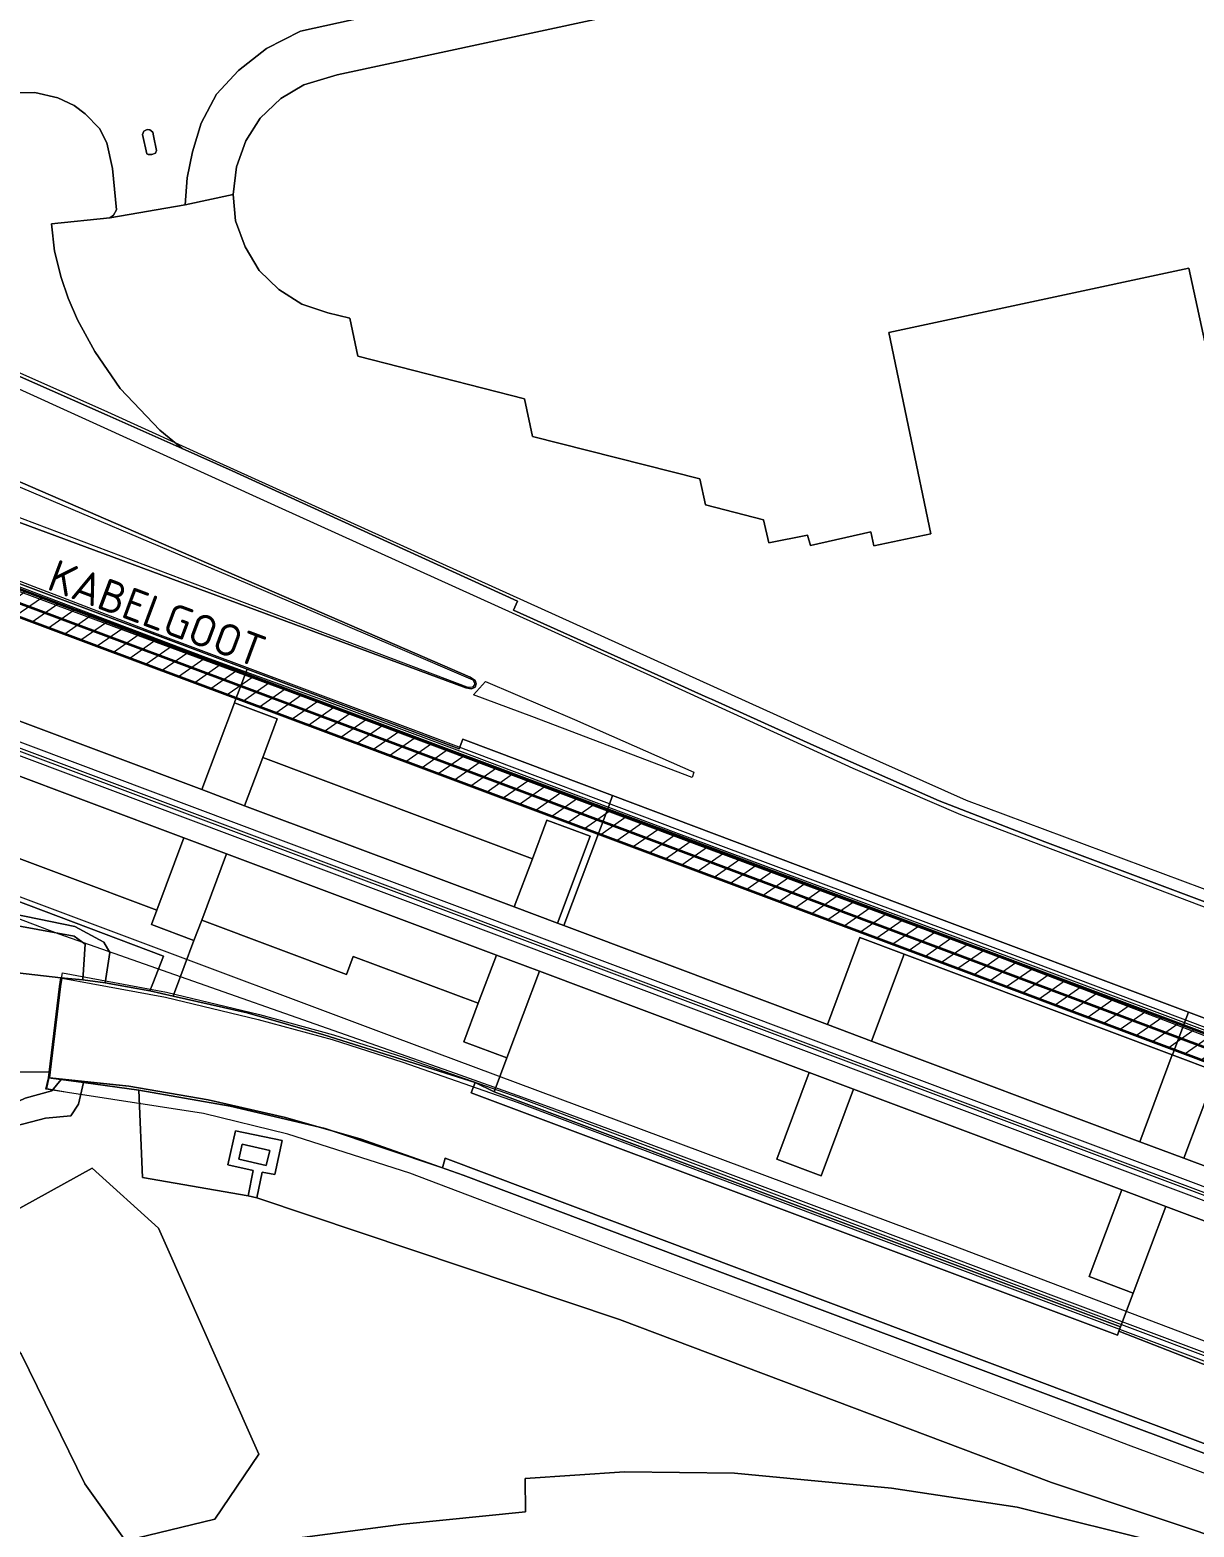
# Model space of a CAD drawing. Header units: metres. Extents: x 112942 to 118371, y 496117 to 499046.
# Drawn here: x 115522.9 to 115613.4, y 497496.9 to 497613.3 of the extents above; entities that cross this region are included whole.
import ezdxf
from ezdxf.enums import TextEntityAlignment as Align

# ---------------------------------------------------------------- set-up
doc = ezdxf.new("R2010")
doc.units = ezdxf.units.M
for name, color, linetype, lineweight in [('B-WE-OG-TOPOKAART-G', 253, 'Continuous', 18), ('N-WE-KL-DATA_GLASVEZEL-G', 90, 'KL-GLASVEZEL-N', 35), ('N-WE-KL-DATA_KABELGOOT-A', 92, 'Continuous', 18), ('N-WE-KL-DATA_KABELGOOT-G', 90, 'Continuous', 35), ('N-WE-KL-DATA_KABELGOOT-T25', 7, 'Continuous', 25)]:
    doc.layers.add(name, color=color, linetype=linetype, lineweight=lineweight)
doc.styles.add('NLCS-ISO-T25', font='NLCS-ISO.ttf', dxfattribs={"height": 2.5})
doc.linetypes.add('KL-GLASVEZEL-N', pattern='A,4,-1,[101,NLCS.SHX,S=0.5,R=0,X=0,Y=0],-1,4,-1,["G",Standard,S=1,R=0,X=-0.25,Y=-0.5],-1.5', length=12.5)

msp = doc.modelspace()

# ---------------------------------------------------------------- hatches: boundary and pattern name
at = {"layer": 'N-WE-KL-DATA_KABELGOOT-A'}
h = msp.add_hatch(dxfattribs=at)
h.set_pattern_fill('ANSI31', color=256, scale=0.35, style=0)
h.set_pattern_definition([(35, (115239.072, 497068.6275), (-0.6373868, 0.9102827), [])])
h.paths.add_polyline_path([(115409.834, 497611.872), (115409.133, 497609.998), (115429.111, 497602.526), (115472.372, 497586.338), (115508.985, 497572.531), (115553.699, 497555.805), (115598.336, 497539.082), (115647.466, 497520.636), (115672.726, 497511.137), (115673.43, 497513.009), (115648.168, 497522.508), (115599.038, 497540.954), (115554.399, 497557.679), (115509.689, 497574.403), (115473.076, 497588.21), (115429.811, 497604.4)])

# ---------------------------------------------------------------- linework, layer by layer
at = {"layer": 'B-WE-OG-TOPOKAART-G', "elevation": -0.359}
msp.add_lwpolyline([(115619.364, 497565.292), (115612.949, 497594.734), (115589.63, 497589.746), (115592.892, 497574.102), (115588.478, 497573.155), (115588.235, 497574.25), (115583.546, 497573.196), (115583.304, 497573.996), (115580.294, 497573.409), (115579.889, 497575.182), (115575.391, 497576.36), (115574.941, 497578.38), (115561.933, 497581.663), (115561.309, 497584.584), (115548.348, 497587.917), (115547.73, 497590.858), (115546.03, 497591.272), (115543.997, 497591.955), (115542.217, 497593.093), (115540.676, 497594.552), (115539.604, 497596.401), (115538.837, 497598.43), (115538.665, 497600.472), (115538.665, 497600.472), (115538.917, 497602.623), (115539.643, 497604.647), (115540.758, 497606.4), (115542.366, 497607.942), (115544.148, 497608.99), (115546.737, 497609.762), (115606.84, 497622.685)], dxfattribs=at)
at = {"layer": 'B-WE-OG-TOPOKAART-G', "elevation": -0.278}
for points in [[(115539.376, 497526.662), (115541.51, 497526.167), (115541.24, 497525.004), (115539.106, 497525.499), (115539.376, 497526.662)], [(115539.106, 497525.499), (115541.24, 497525.004), (115541.51, 497526.167), (115539.376, 497526.662), (115539.106, 497525.499)]]:
    msp.add_lwpolyline(points, close=True, dxfattribs=at)
at = {"layer": 'B-WE-OG-TOPOKAART-G'}
for points in [[(115534.938, 497599.663, -0.333), (115535.088, 497601.779, -0.333), (115535.497, 497603.793, -0.333), (115536.181, 497606.018, -0.333), (115537.381, 497608.264, -0.333), (115539.088, 497610.104, -0.333), (115541.253, 497611.825, -0.333), (115543.897, 497613.156, -0.266), (115556.309, 497615.922, -0.23), (115584.486, 497622.018, -0.217), (115606.59, 497623.915, -0.359), (115606.84, 497622.685, -0.359), (115546.737, 497609.762, -0.359), (115544.148, 497608.99, -0.359), (115542.366, 497607.942, -0.359), (115540.758, 497606.4, -0.359), (115539.643, 497604.647, -0.359), (115538.917, 497602.623, -0.359), (115538.665, 497600.472, -0.359), (115534.938, 497599.663, -0.333)], [(115556.309, 497615.922, -0.23), (115543.897, 497613.156, -0.266), (115541.253, 497611.825, -0.333), (115539.088, 497610.104, -0.333), (115537.381, 497608.264, -0.333), (115536.181, 497606.018, -0.333), (115535.497, 497603.793, -0.333), (115535.088, 497601.779, -0.333), (115534.938, 497599.663, -0.333), (115529.067, 497598.649, -0.407), (115529.366, 497598.864, -0.41), (115529.592, 497599.271, -0.416), (115529.275, 497602.486, -0.368), (115528.849, 497604.493, -0.368), (115528.274, 497605.588, -0.35), (115527.15, 497606.738, -0.299), (115526.299, 497607.399, -0.302), (115525.043, 497607.983, -0.29), (115523.239, 497608.394, -0.275), (115521.893, 497608.38, -0.275)], [(115521.893, 497608.38, -0.275), (115523.239, 497608.394, -0.275), (115525.043, 497607.983, -0.29), (115526.299, 497607.399, -0.302), (115527.15, 497606.738, -0.299), (115528.274, 497605.588, -0.35), (115528.849, 497604.493, -0.368), (115529.275, 497602.486, -0.368), (115529.592, 497599.271, -0.416), (115529.366, 497598.864, -0.41), (115529.067, 497598.649, -0.407), (115524.542, 497598.194, -0.371), (115524.773, 497596.075, -0.332), (115525.295, 497594.015, -0.308), (115525.833, 497592.418, -0.308), (115526.554, 497590.74, -0.287), (115527.908, 497588.266, -0.254), (115529.873, 497585.398, -0.224), (115532.963, 497582.159, -0.194), (115534.711, 497580.718, -0.194), (115528.869, 497583.31, -0.747), (115521.903, 497586.4, 0.003)], [(115531.94, 497603.637, -0.308), (115532.045, 497603.576, -0.308), (115532.353, 497603.586, -0.308), (115532.621, 497603.693, -0.302), (115532.692, 497603.892, -0.308), (115532.472, 497605.039, -0.299), (115532.408, 497605.304, -0.302), (115532.193, 497605.498, -0.302), (115531.982, 497605.511, -0.305), (115531.731, 497605.396, -0.305), (115531.608, 497605.125, -0.305), (115531.94, 497603.637, -0.308)], [(115532.472, 497605.039, -0.299), (115532.692, 497603.892, -0.308), (115532.621, 497603.693, -0.302), (115532.353, 497603.586, -0.308), (115532.045, 497603.576, -0.308), (115531.94, 497603.637, -0.308), (115531.608, 497605.125, -0.305), (115531.731, 497605.396, -0.305), (115531.982, 497605.511, -0.305), (115532.193, 497605.498, -0.302), (115532.408, 497605.304, -0.302), (115532.472, 497605.039, -0.299)], [(115534.938, 497599.663, -0.333), (115538.665, 497600.472, -0.359), (115538.837, 497598.43, -0.359), (115539.604, 497596.401, -0.359), (115540.676, 497594.552, -0.359), (115542.217, 497593.093, -0.359), (115543.997, 497591.955, -0.359), (115546.03, 497591.272, -0.359), (115547.73, 497590.858, -0.359), (115548.348, 497587.917, -0.359), (115561.309, 497584.584, -0.359), (115561.933, 497581.663, -0.359), (115574.941, 497578.38, -0.359), (115575.391, 497576.36, -0.359), (115579.889, 497575.182, -0.359), (115580.294, 497573.409, -0.359), (115583.304, 497573.996, -0.359), (115583.546, 497573.196, -0.359), (115588.235, 497574.25, -0.359), (115588.478, 497573.155, -0.359), (115592.892, 497574.102, -0.359), (115589.63, 497589.746, -0.359), (115612.949, 497594.734, -0.359), (115619.364, 497565.292, -0.359)], [(115619.722, 497543.416, -0.353), (115610.271, 497546.972, -0.303), (115601.751, 497550.156, -0.303), (115593.554, 497553.337, -0.31), (115583.792, 497557.649, -0.262), (115575.849, 497561.244, -0.332), (115575.6, 497561.357, -0.304), (115560.457, 497568.16, -0.306), (115560.775, 497568.863, -0.342), (115544.701, 497576.206, -0.251), (115538.59, 497578.997, -0.289), (115534.711, 497580.718, -0.194), (115532.963, 497582.159, -0.194), (115529.873, 497585.398, -0.224), (115527.908, 497588.266, -0.254), (115526.554, 497590.74, -0.287), (115525.833, 497592.418, -0.308), (115525.295, 497594.015, -0.308), (115524.773, 497596.075, -0.332), (115524.542, 497598.194, -0.371), (115529.067, 497598.649, -0.407), (115534.938, 497599.663, -0.333)], [(115446.556, 497598.107, 6.858), (115477.137, 497586.663, 7.12), (115491.127, 497581.446, 7.12), (115501.537, 497577.523, 7.129), (115516.452, 497571.688, 7.093), (115528.692, 497567.164, 7.12), (115542.843, 497561.929, 7.12), (115574.49, 497550.041, 7.12), (115586.899, 497545.411, 7.12), (115598.658, 497541.05, 7.12), (115617.619, 497533.798, 7.12), (115637.471, 497526.33, 7.12), (115648.724, 497522.228, 7.12), (115664.03, 497516.609, 6.973), (115673.069, 497513.282, 7.039), (115694.12, 497505.354, 7.087), (115709.66, 497499.535, 7.087)], [(115472.724, 497587.274, 6.963), (115509.337, 497573.467, 6.943), (115554.049, 497556.742, 6.943), (115598.687, 497540.018, 6.96), (115647.817, 497521.572, 7.013), (115680.382, 497509.327, 7.067), (115711.719, 497497.702, 7.083)], [(115618.586, 497533.866, 3.283), (115599.233, 497541.127, 2.767), (115573.084, 497550.865, 2.037), (115556.282, 497557.221, 1.681), (115545.733, 497561.148, 1.426), (115536.334, 497564.571, 1.024), (115516.537, 497572.04, 0.946), (115516.645, 497572.305, 0.73), (115516.716, 497572.451, 0.585), (115517.011, 497573.232, 0.607), (115518.35, 497576.76, 0.623), (115519.256, 497579.149, 0.603), (115521.672, 497585.517, 0.723), (115522.072, 497586.612, 0.706), (115528.889, 497583.579, 0.799), (115537.32, 497579.758, 1.057), (115557.694, 497570.527, 1.621), (115587.212, 497557.149, 2.341), (115595.657, 497553.406, 2.487), (115618.567, 497544.862, 3.298)], [(115645.074, 497524.852, -0.225), (115612.921, 497536.926, -0.247), (115592.077, 497544.747, -0.203), (115568.162, 497553.761, -0.218), (115556.507, 497558.147, -0.233), (115556.229, 497557.396, -0.233), (115539.745, 497563.584, -0.248), (115518.187, 497571.673, -0.198), (115516.599, 497572.325, 0.73), (115516.67, 497572.471, 0.585), (115516.964, 497573.25, 0.607), (115518.167, 497576.42, 0.53), (115518.303, 497576.778, 0.623), (115519.131, 497578.962, 0.658), (115519.275, 497579.341, 0.539), (115521.625, 497585.534, 0.723), (115521.903, 497586.4, 0.003), (115528.869, 497583.31, -0.747)], [(115519.368, 497579.306, 0.539), (115521.718, 497585.499, 0.723), (115542.164, 497576.202, 1.247), (115571.394, 497562.969, 2.01), (115586.834, 497555.884, 2.253), (115595.208, 497552.293, 2.487), (115615.456, 497544.62, 3.16), (115646.381, 497533.146, 3.957), (115684.944, 497518.686, 4.923), (115735.245, 497499.877, 6.177)], [(115528.869, 497583.31, -0.747), (115534.711, 497580.718, -0.194), (115538.59, 497578.997, -0.289), (115544.701, 497576.206, -0.251), (115560.775, 497568.863, -0.342), (115560.457, 497568.16, -0.306), (115575.6, 497561.357, -0.304), (115575.849, 497561.244, -0.332), (115583.792, 497557.649, -0.262), (115593.554, 497553.337, -0.31), (115601.751, 497550.156, -0.303), (115610.271, 497546.972, -0.303), (115619.722, 497543.416, -0.353)], [(115702.786, 497490.147, 7.053), (115676.544, 497499.999, 7.157), (115623.934, 497519.679, 7.037), (115583.572, 497534.839, 7.073), (115541.963, 497550.445, 7.097), (115500.859, 497565.882, 7.017), (115461.108, 497580.739, 6.98)], [(115460.758, 497579.804, 6.98), (115500.509, 497564.947, 7.017), (115541.612, 497549.511, 7.097), (115583.221, 497533.905, 7.073), (115623.584, 497518.744, 7.037), (115676.194, 497499.064, 7.157), (115702.435, 497489.212, 7.053)], [(115713.432, 497498.546, 5.89), (115691.969, 497506.504, 5.288), (115670.682, 497514.552, 4.72), (115647.302, 497523.315, 4.093), (115624.104, 497532.011, 3.482), (115600.096, 497541.073, 2.844), (115576.562, 497549.847, 2.196), (115552.648, 497558.862, 1.555), (115532.15, 497566.526, 1.022), (115516.764, 497572.436, 0.585), (115517.058, 497573.215, 0.607), (115518.26, 497576.385, 0.53), (115556.761, 497562.143, 1.612), (115557.201, 497562.057, 1.597), (115557.466, 497562.191, 1.597), (115557.556, 497562.442, 1.597), (115557.471, 497562.688, 1.597), (115557.082, 497562.95, 1.612), (115519.368, 497579.306, 0.539)], [(115541.427, 497568.031, 1.152), (115556.831, 497562.211, 1.657), (115557.109, 497562.188, 1.657), (115557.352, 497562.234, 1.657), (115557.469, 497562.453, 1.657), (115557.331, 497562.716, 1.657), (115551.293, 497565.308, 1.503), (115539.806, 497570.211, 1.111), (115519.224, 497578.927, 0.658), (115519.368, 497579.306, 0.539), (115557.082, 497562.95, 1.612), (115557.471, 497562.688, 1.597), (115557.556, 497562.442, 1.597), (115557.466, 497562.191, 1.597), (115557.201, 497562.057, 1.597), (115556.761, 497562.143, 1.612), (115518.26, 497576.385, 0.53), (115518.396, 497576.743, 0.623), (115541.427, 497568.031, 1.152)], [(115809.343, 497458.05, 6.985), (115808.175, 497454.965, 7.055), (115806.948, 497451.722, 7.071), (115806.934, 497451.686, 7.115), (115806.731, 497451.148, 7.027), (115806.57, 497450.722, 7.078), (115798.806, 497453.639, 7.077), (115779.42, 497460.927, 7.077), (115760.739, 497467.952, 7.08), (115737.283, 497476.748, 7.08), (115716.351, 497484.624, 7.043), (115698.2, 497491.413, 7.053), (115675.74, 497499.817, 7.133), (115641.164, 497512.772, 7.13), (115599.672, 497528.333, 7.123), (115555.869, 497544.778, 7.12), (115518.239, 497558.855, 7.08), (115473.534, 497575.6, 7.077)], [(115473.464, 497575.415, 7.077), (115518.17, 497558.67, 7.08), (115555.8, 497544.593, 7.12), (115599.602, 497528.148, 7.123), (115641.095, 497512.587, 7.13), (115675.671, 497499.632, 7.133), (115806.516, 497450.529, 7.078)], [(115539.745, 497563.584, -0.248), (115538.792, 497561.059, -0.249), (115538.757, 497560.965, -0.249), (115536.23, 497554.221, -0.247), (115514.68, 497562.31, -0.197), (115517.216, 497569.047, -0.197), (115518.187, 497571.673, -0.198), (115539.745, 497563.584, -0.248)], [(115706.042, 497476.9, 6.973), (115672.199, 497489.658, 7.053), (115639.365, 497501.796, 7.047), (115594.596, 497518.782, 7.08), (115551.014, 497535.038, 7.047), (115508.148, 497551.084, 7.047), (115467.783, 497566.306, 6.843)], [(115715.851, 497472.462, 7.15), (115692.104, 497481.335, 7.195), (115668.718, 497489.942, 7.156), (115650.083, 497496.986, 7.141), (115602.465, 497514.859, 7.132), (115587.628, 497520.457, 7.18), (115569.512, 497527.24, 7.786), (115563.185, 497529.566, 7.753), (115560.729, 497530.461, 7.75), (115555.958, 497532.165, 7.753), (115525.138, 497542.988, 4.444), (115467.288, 497564.935, 6.931)], [(115568.162, 497553.761, -0.218), (115567.884, 497553.011, -0.215), (115564.368, 497543.649, -0.21), (115563.884, 497543.847, -0.218), (115566.405, 497550.591, -0.216), (115563.053, 497551.848, -0.219), (115561.926, 497548.854, -0.22), (115540.959, 497556.718, -0.208), (115542.085, 497559.715, -0.206), (115538.757, 497560.965, -0.249), (115538.792, 497561.059, -0.249), (115539.745, 497563.584, -0.248), (115556.229, 497557.396, -0.233), (115556.507, 497558.147, -0.233), (115568.162, 497553.761, -0.218)], [(115625.298, 497516.548, -0.221), (115611.163, 497521.83, -0.239), (115607.737, 497523.114, -0.248), (115586.898, 497530.935, -0.203), (115583.451, 497532.231, -0.219), (115562.471, 497540.104, -0.217), (115559.124, 497541.361, -0.222), (115538.151, 497549.228, -0.202), (115534.835, 497550.471, -0.245), (115513.282, 497558.561, -0.195), (115514.68, 497562.31, -0.197), (115536.23, 497554.221, -0.247), (115539.55, 497552.97, -0.207), (115560.51, 497545.113, -0.223), (115563.884, 497543.847, -0.218), (115564.368, 497543.649, -0.21), (115584.855, 497535.976, -0.221), (115588.3, 497534.681, -0.2), (115609.148, 497526.859, -0.247), (115612.574, 497525.574, -0.239), (115626.715, 497520.291, -0.221)], [(115557.359, 497561.576, 1.544), (115558.272, 497562.616, 1.556), (115565.208, 497559.662, 1.672), (115574.468, 497555.576, 1.966), (115574.34, 497555.151, 1.969), (115561.893, 497559.89, 1.615), (115557.359, 497561.576, 1.544)], [(115539.55, 497552.97, -0.207), (115536.23, 497554.221, -0.247), (115538.757, 497560.965, -0.249), (115542.085, 497559.715, -0.206), (115540.959, 497556.718, -0.208), (115539.55, 497552.97, -0.207)], [(115513.282, 497558.561, -0.195), (115534.835, 497550.471, -0.245), (115532.729, 497544.853, -0.244), (115511.164, 497552.946, -0.197), (115513.282, 497558.561, -0.195)], [(115539.55, 497552.97, -0.207), (115540.959, 497556.718, -0.208), (115561.926, 497548.854, -0.22), (115560.51, 497545.113, -0.223), (115539.55, 497552.97, -0.207)], [(115612.921, 497536.926, -0.247), (115611.706, 497533.696, -0.247), (115611.671, 497533.602, -0.247), (115590.827, 497541.424, -0.202), (115587.386, 497542.716, -0.22), (115584.855, 497535.976, -0.221), (115564.368, 497543.649, -0.21), (115567.884, 497553.011, -0.215), (115568.162, 497553.761, -0.218), (115592.077, 497544.747, -0.203), (115612.921, 497536.926, -0.247)], [(115532.182, 497538.586, -0.3), (115532.41, 497539.157, -0.477), (115533.257, 497541.28, -0.424), (115507.774, 497550.883, -0.25), (115508.451, 497552.688, -0.239), (115510.74, 497551.825, -0.195), (115511.164, 497552.946, -0.197), (115532.729, 497544.853, -0.244), (115532.312, 497543.732, -0.242), (115535.617, 497542.486, -0.207), (115534.107, 497538.463, -0.206), (115534.008, 497538.18, -0.208), (115532.182, 497538.586, -0.3)], [(115563.884, 497543.847, -0.218), (115560.51, 497545.113, -0.223), (115561.926, 497548.854, -0.22), (115563.053, 497551.848, -0.219), (115566.405, 497550.591, -0.216), (115563.884, 497543.847, -0.218)], [(115507.774, 497550.883, -0.25), (115533.257, 497541.28, -0.424), (115532.41, 497539.157, -0.477), (115532.182, 497538.586, -0.3), (115528.703, 497539.211, -0.397), (115529.087, 497541.552, -0.397), (115528.597, 497542.361, -0.397), (115526.347, 497543.577, -0.351), (115512.067, 497546.515, -0.153)], [(115538.151, 497549.228, -0.202), (115536.22, 497544.078, -0.206), (115535.617, 497542.486, -0.207), (115532.312, 497543.732, -0.242), (115532.729, 497544.853, -0.244), (115534.835, 497550.471, -0.245), (115538.151, 497549.228, -0.202)], [(115538.151, 497549.228, -0.202), (115559.124, 497541.361, -0.222), (115557.712, 497537.618, -0.219), (115547.998, 497541.258, -0.235), (115547.477, 497539.853, -0.238), (115536.22, 497544.078, -0.206), (115538.151, 497549.228, -0.202)], [(115526.973, 497539.447, 0.228), (115527.162, 497542.199, 0.222), (115526.291, 497542.822, 0.222), (115517.813, 497544.377, 0.169), (115509.027, 497545.59, 0.155), (115506.683, 497547.255, -0.054), (115512.067, 497546.515, -0.153), (115526.347, 497543.577, -0.351), (115528.597, 497542.361, -0.397), (115529.087, 497541.552, -0.397), (115528.703, 497539.211, -0.397), (115526.973, 497539.447, 0.228)], [(115517.813, 497544.377, 0.169), (115526.291, 497542.822, 0.222), (115527.162, 497542.199, 0.222), (115526.973, 497539.447, 0.228), (115525.275, 497539.582, 0.527)], [(115534.008, 497538.18, -0.208), (115534.107, 497538.463, -0.206), (115535.617, 497542.486, -0.207), (115536.22, 497544.078, -0.206), (115547.477, 497539.853, -0.238), (115547.998, 497541.258, -0.235), (115557.712, 497537.618, -0.219), (115556.583, 497534.624, -0.222), (115559.941, 497533.364, -0.216), (115558.953, 497530.743, -0.217), (115557.466, 497531.462, -0.275), (115545.715, 497535.175, -0.236), (115539.747, 497536.88, -0.199), (115534.008, 497538.18, -0.208)], [(115588.3, 497534.681, -0.2), (115584.855, 497535.976, -0.221), (115587.386, 497542.716, -0.22), (115590.827, 497541.424, -0.202), (115588.3, 497534.681, -0.2)], [(115562.471, 497540.104, -0.217), (115559.941, 497533.364, -0.216), (115556.583, 497534.624, -0.222), (115557.712, 497537.618, -0.219), (115559.124, 497541.361, -0.222), (115562.471, 497540.104, -0.217)], [(115588.3, 497534.681, -0.2), (115590.827, 497541.424, -0.202), (115611.671, 497533.602, -0.247), (115609.148, 497526.859, -0.247), (115588.3, 497534.681, -0.2)], [(115525.275, 497539.582, 0.527), (115517.825, 497540.445, 0.448)], [(115517.825, 497540.445, 0.448), (115525.275, 497539.582, 0.527), (115525.157, 497538.924, 0.526), (115524.363, 497532.262, 0.495)], [(115699.224, 497469.495, 5.609), (115649.052, 497488.14, 4.363), (115630.805, 497494.929, 3.943), (115608.467, 497503.195, 3.598), (115584.359, 497512.364, 2.461), (115568.921, 497518.153, 2.077), (115552.394, 497524.401, 1.852), (115542.91, 497527.446, 1.927), (115536.369, 497529.054, 1.927), (115525.797, 497530.69, 1.924), (115524.182, 497530.957, 1.888), (115524.358, 497531.816, 0.483), (115524.413, 497532.256, 0.495), (115525.206, 497538.917, 0.526), (115525.393, 497539.987, 0.7)], [(115620.139, 497501.142, -0.315), (115584.906, 497514.389, -0.228), (115555.132, 497525.572, -0.323), (115554.944, 497524.825, -0.305), (115545.813, 497527.874, -0.358), (115538.42, 497529.629, -0.384), (115531.327, 497530.853, -0.463), (115527.037, 497531.459, -0.397), (115525.285, 497531.692, 0.387), (115524.308, 497531.822, 0.483), (115524.363, 497532.262, 0.495), (115525.157, 497538.924, 0.526), (115525.275, 497539.582, 0.527), (115526.973, 497539.447, 0.228)], [(115628.083, 497497.411, 3.28), (115603.888, 497506.473, 2.45), (115575.254, 497517.214, 1.69), (115556.555, 497524.248, 1.087), (115548.612, 497527.044, 1.027), (115542.735, 497528.736, 0.927), (115536.725, 497530.105, 0.793), (115530.557, 497531.168, 0.673), (115524.407, 497531.81, 0.483), (115524.462, 497532.25, 0.495), (115525.256, 497538.909, 0.526), (115525.373, 497539.564, 0.527), (115533.4, 497538.087, 0.84), (115540.62, 497536.365, 0.917), (115546.351, 497534.789, 1.02), (115551.856, 497533.035, 1.033), (115560.729, 497529.927, 1.3), (115588.605, 497519.41, 2.05), (115619.229, 497507.899, 2.99)], [(115525.393, 497539.987, 0.7), (115533.483, 497538.478, 0.84), (115540.719, 497536.753, 0.917), (115546.465, 497535.173, 1.02), (115551.983, 497533.414, 1.033), (115560.866, 497530.303, 1.3), (115588.746, 497519.784, 2.05), (115619.37, 497508.273, 2.99), (115653.489, 497495.466, 4.073), (115674.759, 497487.495, 4.567), (115696.821, 497479.392, 5.127), (115714.764, 497472.684, 5.663)], [(115526.973, 497539.447, 0.228), (115528.703, 497539.211, -0.397), (115532.182, 497538.586, -0.3), (115534.008, 497538.18, -0.208), (115539.747, 497536.88, -0.199), (115545.715, 497535.175, -0.236), (115557.466, 497531.462, -0.275), (115557.171, 497530.665, -0.273), (115583.149, 497520.916, -0.203), (115607.403, 497511.813, -0.238), (115607.521, 497512.126, -0.22), (115636.116, 497500.977, -0.227)], [(115607.65, 497512.467, -0.237), (115583.379, 497521.575, -0.199), (115558.953, 497530.743, -0.217), (115559.941, 497533.364, -0.216), (115562.471, 497540.104, -0.217), (115583.451, 497532.231, -0.219), (115580.916, 497525.491, -0.22), (115584.365, 497524.195, -0.203), (115586.898, 497530.935, -0.203), (115607.737, 497523.114, -0.248), (115605.212, 497516.374, -0.245), (115608.634, 497515.089, -0.24), (115607.65, 497512.467, -0.237)], [(115663.363, 497517.087, -0.26), (115662.414, 497514.555, -0.26), (115660.923, 497515.114, -0.262), (115658.394, 497508.373, -0.264), (115636.8, 497516.458, -0.228), (115639.317, 497523.204, -0.229), (115636.078, 497524.452, -0.226), (115633.562, 497517.716, -0.224), (115626.715, 497520.291, -0.221), (115612.574, 497525.574, -0.239), (115615.097, 497532.317, -0.239), (115611.671, 497533.602, -0.247), (115611.706, 497533.696, -0.247), (115612.921, 497536.926, -0.247), (115645.074, 497524.852, -0.225), (115663.434, 497517.965, -0.236), (115663.128, 497517.172, -0.237), (115663.363, 497517.087, -0.26)], [(115609.148, 497526.859, -0.247), (115611.671, 497533.602, -0.247), (115615.097, 497532.317, -0.239), (115612.574, 497525.574, -0.239), (115609.148, 497526.859, -0.247)], [(115510.095, 497496.382, 0.239), (115508.928, 497498.044, 0.262), (115507.997, 497499.642, 0.257), (115507.146, 497501.96, 0.28), (115506.73, 497504.656, 0.367), (115506.527, 497508.881, 0.419), (115506.456, 497513.277, 0.446), (115506.827, 497517.237, 0.399), (115507.532, 497520.299, 0.35), (115508.587, 497522.736, 0.353), (115510.031, 497524.992, 0.344), (115512.126, 497527.307, 0.358), (115514.236, 497529.314, 0.385), (115516.378, 497530.725, 0.376), (115519.53, 497531.867, 0.425), (115521.657, 497532.295, 0.416), (115524.363, 497532.262, 0.495), (115524.308, 497531.822, 0.483), (115525.285, 497531.692, 0.387), (115524.56, 497530.804, 0.341), (115522.501, 497530.241, 0.292), (115518.322, 497528.267, 0.158)], [(115524.363, 497532.262, 0.495), (115521.657, 497532.295, 0.416), (115519.53, 497531.867, 0.425), (115516.378, 497530.725, 0.376), (115514.236, 497529.314, 0.385), (115512.126, 497527.307, 0.358), (115510.031, 497524.992, 0.344), (115508.587, 497522.736, 0.353), (115507.532, 497520.299, 0.35), (115506.827, 497517.237, 0.399), (115506.456, 497513.277, 0.446), (115506.527, 497508.881, 0.419), (115506.73, 497504.656, 0.367), (115507.146, 497501.96, 0.28), (115507.997, 497499.642, 0.257), (115508.928, 497498.044, 0.262), (115510.095, 497496.382, 0.239)], [(115527.037, 497531.459, -0.397), (115526.633, 497529.783, -0.33), (115526.042, 497528.869, -0.284), (115524.071, 497528.689, -0.284), (115520.605, 497527.776, -0.162), (115516.105, 497525.445, -0.046), (115518.322, 497528.267, 0.158), (115522.501, 497530.241, 0.292), (115524.56, 497530.804, 0.341), (115525.285, 497531.692, 0.387), (115527.037, 497531.459, -0.397)], [(115518.322, 497528.267, 0.158), (115516.105, 497525.445, -0.046), (115520.605, 497527.776, -0.162), (115524.071, 497528.689, -0.284), (115526.042, 497528.869, -0.284), (115526.633, 497529.783, -0.33), (115527.037, 497531.459, -0.397), (115531.327, 497530.853, -0.463), (115531.61, 497524.082, -0.267), (115539.818, 497522.661, -0.35), (115540.512, 497522.508, -0.362), (115568.693, 497513.05, -0.316), (115602.285, 497500.378, -0.336), (115640.794, 497487.5, -0.301)], [(115699.224, 497469.495, 5.356), (115676.966, 497477.828, 4.758), (115649.052, 497488.14, 3.93), (115630.805, 497494.929, 3.433), (115608.467, 497503.195, 2.834), (115584.359, 497512.364, 2.038), (115568.921, 497518.153, 1.617), (115552.394, 497524.401, 1.195), (115542.91, 497527.446, 0.937), (115536.369, 497529.054, 0.777), (115525.797, 497530.69, 0.626), (115524.105, 497530.935, 0.605), (115524.308, 497531.822, 0.483), (115530.557, 497531.168, 0.673)], [(115557.466, 497531.462, -0.275), (115558.953, 497530.743, -0.217), (115583.379, 497521.575, -0.199), (115607.65, 497512.467, -0.237), (115607.521, 497512.126, -0.22), (115607.403, 497511.813, -0.238), (115583.149, 497520.916, -0.203), (115557.171, 497530.665, -0.273), (115557.466, 497531.462, -0.275)], [(115586.898, 497530.935, -0.203), (115584.365, 497524.195, -0.203), (115580.916, 497525.491, -0.22), (115583.451, 497532.231, -0.219), (115586.898, 497530.935, -0.203)], [(115530.557, 497531.168, 0.673), (115536.725, 497530.105, 0.793), (115542.735, 497528.736, 0.927), (115548.612, 497527.044, 1.027), (115556.555, 497524.248, 1.087), (115575.254, 497517.214, 1.69), (115603.888, 497506.473, 2.45), (115628.083, 497497.411, 3.28), (115672.314, 497480.838, 4.5), (115703.53, 497469.214, 5.377)], [(115640.794, 497487.5, -0.301), (115602.285, 497500.378, -0.336), (115568.693, 497513.05, -0.316), (115540.512, 497522.508, -0.362), (115540.915, 497524.488, -0.308), (115541.898, 497524.306, -0.292), (115542.467, 497526.952, -0.306), (115538.842, 497527.694, -0.324), (115538.243, 497525.059, -0.328), (115540.222, 497524.612, -0.309), (115539.818, 497522.661, -0.35), (115531.61, 497524.082, -0.267), (115531.327, 497530.853, -0.463), (115538.42, 497529.629, -0.384), (115545.813, 497527.874, -0.358), (115554.944, 497524.825, -0.305), (115555.132, 497525.572, -0.323), (115584.906, 497514.389, -0.228), (115620.139, 497501.142, -0.315)], [(115542.467, 497526.952, -0.306), (115541.898, 497524.306, -0.292), (115540.915, 497524.488, -0.308), (115540.512, 497522.508, -0.362), (115539.818, 497522.661, -0.35), (115540.222, 497524.612, -0.309), (115538.243, 497525.059, -0.328), (115538.842, 497527.694, -0.324), (115542.467, 497526.952, -0.306)], [(115522.176, 497510.378, -0.188), (115527.128, 497500.263, -0.139), (115530.282, 497495.835, -0.139), (115537.232, 497497.527, -0.176), (115540.661, 497502.576, -0.261), (115532.852, 497520.143, -0.165), (115527.704, 497524.805, -0.229), (115515.457, 497518.037, -0.188), (115522.176, 497510.378, -0.188)], [(115532.852, 497520.143, -0.165), (115540.661, 497502.576, -0.261), (115537.232, 497497.527, -0.176), (115530.282, 497495.835, -0.139), (115527.128, 497500.263, -0.139), (115522.176, 497510.378, -0.188), (115515.457, 497518.037, -0.188), (115527.704, 497524.805, -0.229), (115532.852, 497520.143, -0.165)], [(115608.634, 497515.089, -0.24), (115605.212, 497516.374, -0.245), (115607.737, 497523.114, -0.248), (115611.163, 497521.83, -0.239), (115608.634, 497515.089, -0.24)], [(115607.521, 497512.126, -0.22), (115607.65, 497512.467, -0.237), (115608.634, 497515.089, -0.24), (115611.163, 497521.83, -0.239), (115625.298, 497516.548, -0.221), (115632.139, 497513.968, -0.226), (115629.617, 497507.213, -0.224), (115632.863, 497505.972, -0.228), (115635.395, 497512.713, -0.228), (115656.993, 497504.626, -0.264), (115654.462, 497497.885, -0.263), (115655.948, 497497.328, -0.26), (115655.039, 497494.892, -0.26), (115655.005, 497494.8, 0.25), (115654.776, 497494.886, -0.237), (115654.493, 497494.137, -0.237), (115636.116, 497500.977, -0.227), (115607.521, 497512.126, -0.22)], [(115611.309, 497495.564, -0.21), (115599.612, 497498.449, -0.217), (115589.832, 497499.926, -0.207), (115577.629, 497501.099, -0.227), (115569.095, 497501.194, -0.23), (115561.359, 497500.686, -0.213), (115561.402, 497498.097, -0.18), (115551.872, 497497.131, -0.173), (115543.245, 497495.988, -0.157)], [(115543.245, 497495.988, -0.157), (115551.872, 497497.131, -0.173), (115561.402, 497498.097, -0.18), (115561.359, 497500.686, -0.213), (115569.095, 497501.194, -0.23), (115577.629, 497501.099, -0.227), (115589.832, 497499.926, -0.207), (115599.612, 497498.449, -0.217), (115611.309, 497495.564, -0.21)]]:
    msp.add_polyline3d(points, dxfattribs=at)
at = {"layer": 'N-WE-KL-DATA_GLASVEZEL-G', "flags": 128}
msp.add_lwpolyline([(113099.712, 499014.37), (113099.44, 499003.59), (113099.499, 498999.792), (113099.804, 498996.137), (113099.53, 498968.354), (113099.566, 498951.056), (113099.476, 498942.658), (113099.726, 498939.408), (113100.155, 498937.952), (113101.157, 498935.413), (113102.32, 498932.796), (113103.399, 498931.465), (113105.433, 498929.886), (113106.674, 498929.14), (113108.587, 498928.742), (113115.604, 498928.288), (113129.599, 498927.262), (113152.277, 498925.63), (113152.278, 498925.63), (113175.725, 498923.657), (113198.974, 498921.279), (113220.698, 498917.529), (113241.314, 498911.718), (113259.89, 498904.498), (113281.526, 498893.155), (113301.308, 498879.664), (113319.784, 498863.537), (113333.555, 498848.523), (113341.231, 498838.155), (113343.813, 498834.565), (113349.506, 498825.765), (113354.73, 498816.673), (113359.468, 498807.319), (113363.708, 498797.729), (113367.618, 498787.457), (113368.69, 498784.539), (113369.84, 498781.239), (113370.932, 498777.919), (113371.966, 498774.58), (113372.942, 498771.223), (113373.858, 498767.849), (113374.715, 498764.461), (113375.512, 498761.057), (113376.249, 498757.641), (113376.904, 498754.201), (113377.495, 498750.762), (113378.051, 498747.312), (113378.547, 498743.858), (113378.751, 498742.291), (113379.096, 498739.399), (113379.409, 498736.448), (113379.688, 498733.512), (113379.978, 498730.104), (113380.237, 498726.718), (113380.477, 498723.355), (113380.731, 498719.632), (113381.013, 498716.6), (113381.313, 498713.488), (113381.645, 498710.241), (113382.004, 498707.026), (113382.398, 498703.847), (113382.864, 498700.521), (113383.288, 498697.357), (113383.734, 498694.396), (113384.26, 498691.285), (113384.844, 498688.186), (113385.484, 498685.098), (113386.182, 498682.023), (113386.937, 498678.961), (113387.748, 498675.913), (113388.615, 498672.881), (113389.539, 498669.866), (113390.518, 498666.868), (113391.552, 498663.889), (113392.642, 498660.93), (113393.786, 498657.991), (113394.984, 498655.073), (113396.236, 498652.179), (113397.542, 498649.308), (113398.9, 498646.462), (113400.311, 498643.642), (113401.774, 498640.848), (113403.288, 498638.082), (113404.854, 498635.344), (113406.469, 498632.635), (113408.135, 498629.958), (113409.85, 498627.311), (113411.614, 498624.697), (113413.425, 498622.115), (113415.285, 498619.568), (113417.191, 498617.056), (113419.143, 498614.579), (113421.141, 498612.139), (113423.183, 498609.736), (113425.27, 498607.372), (113427.401, 498605.046), (113429.574, 498602.761), (113431.788, 498600.516), (113434.044, 498598.312), (113436.344, 498596.148), (113437.799, 498594.819), (113441.055, 498591.955), (113443.465, 498589.927), (113445.915, 498587.941), (113448.402, 498586.001), (113450.924, 498584.108), (113453.48, 498582.262), (113456.07, 498580.463), (113458.734, 498578.718), (113461.177, 498577.178), (113463.659, 498575.644), (113466.184, 498574.143), (113469.543, 498572.148), (113472.314, 498570.568), (113475.129, 498569.013), (113477.98, 498567.48), (113480.865, 498565.962), (113483.778, 498564.454), (113489.504, 498561.531), (113492.64, 498560.008), (113501.635, 498555.639), (113510.63, 498551.27), (113519.626, 498546.901), (113528.621, 498542.532), (113537.616, 498538.163), (113546.611, 498533.794), (113555.593, 498529.431), (113560.418, 498527.154), (113579.63, 498518.055), (113601.833, 498507.934), (113627.27, 498496.378), (113627.896, 498496.699), (113651.209, 498486.151), (113674.376, 498475.686), (113700.62, 498463.505), (113723.402, 498452.851), (113747.607, 498441.92), (113826.936, 498407.232), (113831.96, 498404.555), (113856.291, 498390.206), (113876.281, 498378.09), (113881.116, 498375.349), (113901.444, 498365.312), (113923.487, 498354.345), (113947.094, 498342.456), (113969.922, 498330.857), (113998.595, 498316.097), (114017.505, 498306.229), (114042.278, 498293.06), (114066.728, 498280.02), (114090.418, 498267.163), (114113.179, 498254.611), (114113.179, 498254.611), (114136.142, 498241.86), (114161.935, 498227.268), (114186.026, 498213.509), (114206.354, 498201.808), (114231.746, 498186.946), (114255.923, 498172.65), (114282.573, 498156.533), (114306.156, 498142.09), (114330.404, 498127.051), (114353.649, 498112.661), (114377.173, 498098.282), (114400.39, 498084.264), (114400.39, 498084.264), (114400.39, 498084.264), (114424.381, 498069.86), (114447.304, 498056.342), (114471.846, 498042.035), (114494.618, 498028.886), (114509.723, 498020.344), (114519.828, 498014.63), (114532.295, 498007.637), (114547.431, 497999.207), (114554.569, 497995.219), (114561.698, 497991.236), (114576.34, 497983.145), (114594.008, 497973.536), (114612.78, 497963.411), (114629.357, 497954.521), (114637.087, 497950.389), (114659.016, 497938.907), (114663.476, 497936.6), (114670.112, 497933.227), (114681.314, 497927.562), (114688.002, 497924.245), (114688.002, 497924.245), (114699.381, 497918.468), (114713.724, 497911.12), (114722.775, 497906.57), (114739.305, 497898.205), (114758.236, 497888.959), (114781.307, 497877.636), (114789.929, 497873.442), (114806.071, 497865.567), (114820.247, 497858.793), (114832.07, 497853.143), (114839.35, 497849.661), (114859.114, 497839.161), (114859.834, 497838.808), (114861.029, 497838.223), (114918.608, 497811.949), (114920.617, 497810.991), (114927.641, 497808.928), (114945.501, 497801.09), (114955.15, 497796.805), (114965.848, 497790.973), (114978.069, 497784.16), (114993.439, 497777.439), (115009.534, 497770.42), (115024.846, 497763.803), (115042.759, 497756.185), (115061.558, 497748.294), (115077.255, 497741.973), (115077.779, 497741.733), (115092.907, 497735.4), (115110.354, 497728.204), (115119.312, 497724.566), (115128.235, 497737.264), (115131.2, 497735.069), (115137.069, 497730.88), (115143.723, 497726.432), (115148.029, 497723.754), (115152.972, 497720.979), (115157.087, 497718.73), (115164.692, 497714.92), (115172.898, 497710.903), (115184.421, 497705.42), (115193.888, 497701.085), (115205.145, 497695.936), (115213.536, 497692.157), (115219.93, 497689.177), (115224.911, 497687.06), (115232.819, 497683.83), (115236.05, 497682.537), (115239.06, 497681.366), (115251.825, 497676.544), (115276.956, 497667.151), (115291.756, 497661.561), (115301.108, 497658.029), (115320.058, 497650.863), (115338.866, 497643.693), (115343.986, 497641.686), (115350.871, 497638.768), (115360.275, 497634.799), (115365.004, 497632.73), (115366.013, 497632.289), (115368.097, 497631.377), (115378.556, 497626.904), (115381.75, 497621.432), (115390.867, 497617.898), (115409.483, 497610.935), (115429.461, 497603.463), (115472.724, 497587.274), (115509.337, 497573.467), (115554.049, 497556.742), (115598.687, 497540.018), (115647.817, 497521.572), (115674.818, 497511.419), (115678.607, 497521.062), (115684.944, 497518.686), (115735.335, 497499.843), (115749.331, 497494.619), (115760.346, 497490.443), (115766.452, 497487.922), (115783.719, 497479.9), (115812.497, 497466.388), (115840.452, 497453.266), (115858.018, 497445.157), (115866.741, 497441.75), (115868.95, 497447.502), (115869.315, 497448.433, -0.1086482), (116037.119, 497385.881), (116033.732, 497377.249), (116036.858, 497376.155), (116055.709, 497369.801), (116070.22, 497365.032), (116083.866, 497360.782), (116098.486, 497356.612), (116108.822, 497353.737), (116119.993, 497350.693), (116139.214, 497345.83), (116156.574, 497341.763), (116175.357, 497337.731), (116192.155, 497334.492), (116209.518, 497331.394), (116229.215, 497328.132), (116252.122, 497324.636), (116273.129, 497321.579), (116294.892, 497318.468), (116318.004, 497315.13), (116350.283, 497310.51), (116375.702, 497308.929), (116382.507, 497308.552), (116391.295, 497307.551), (116394.42, 497307.113), (116414.484, 497304.356), (116428.189, 497302.486), (116446.786, 497300.064), (116447.908, 497300.203), (116465.238, 497297.672), (116484.7, 497295.014), (116499.765, 497292.854), (116518.539, 497290.195), (116530.143, 497288.552), (116530.143, 497288.552), (116543.156, 497286.449), (116557.771, 497284.095), (116583.542, 497280.464), (116599.888, 497278.119), (116603.095, 497277.66), (116619.573, 497275.303), (116621.152, 497275.082), (116633.544, 497273.341), (116633.545, 497273.341), (116653.547, 497270.317), (116671.848, 497267.597), (116690.341, 497264.969), (116706.459, 497262.623), (116729, 497259.366), (116746.183, 497256.921), (116746.184, 497256.921), (116763.721, 497254.622), (116779.247, 497252.629), (116791.531, 497250.928), (116804.353, 497248.974), (116819.991, 497246.579), (116821.942, 497246.281), (116839.124, 497243.442), (116854.06, 497240.888), (116866.134, 497238.738), (116881.205, 497235.958), (116895.36, 497233.221), (116911.178, 497229.829), (116922.465, 497227.404), (116928.773, 497226.001), (116935.648, 497224.384), (116950.836, 497220.819), (116958.714, 497218.906), (116965.477, 497217.317), (116970.562, 497216.021), (116987.366, 497211.877), (117002.705, 497207.462), (117002.705, 497207.462), (117026.556, 497200.667), (117041.28, 497196.413), (117055.76, 497192.029), (117063.582, 497189.546), (117071.053, 497187.195), (117080.69, 497184.04), (117093.272, 497179.894), (117102.488, 497176.852), (117114.903, 497172.605), (117124.555, 497169.23), (117134.115, 497165.827), (117143.269, 497162.513), (117150.342, 497159.896), (117159.785, 497156.382), (117168.774, 497152.871), (117182.119, 497147.629), (117192.881, 497143.365), (117204.198, 497138.799), (117217.184, 497133.348), (117226.157, 497129.506), (117239.846, 497123.574), (117253.21, 497117.561), (117269.955, 497109.886), (117278.809, 497105.935), (117302.805, 497094.576), (117323.216, 497084.391), (117346.155, 497072.511), (117363.367, 497063.365), (117378.148, 497055.442), (117384.742, 497052.043), (117399.04, 497044.254), (117409.51, 497038.487), (117420.5, 497032.438), (117432.495, 497025.833), (117444.112, 497019.348), (117453.997, 497013.779), (117460.381, 497010.106), (117462.6, 497008.829), (117467.424, 497005.984), (117473.009, 497002.315), (117482.442, 496995.949), (117488.683, 496991.858), (117493.711, 496988.515), (117505.616, 496980.429), (117514.441, 496974.41), (117525.05, 496967.096), (117535.796, 496959.485), (117547.23, 496951.267), (117557.585, 496943.711), (117574.725, 496930.877), (117584.774, 496923.248), (117592.054, 496917.522), (117597.844, 496912.957), (117613.512, 496900.322), (117621.06, 496894.333), (117626.229, 496889.908), (117630.809, 496885.962), (117636.101, 496880.593), (117685.655, 496838.529), (117692.098, 496833.912), (117696.353, 496830.657), (117701.07, 496827.085), (117706.802, 496822.941), (117710.585, 496820.306), (117715.134, 496817.45), (117719.576, 496814.837), (117722.919, 496812.983), (117718.587, 496804.541), (117720.016, 496802.775), (117728.12, 496798.196), (117740.789, 496785.864), (117748.266, 496778.386), (117756.127, 496770.477), (117770.21, 496756.008), (117775.046, 496747.786), (117803.816, 496716.504), (117807.167, 496716.328), (117813.787, 496708.903), (117815.669, 496706.776), (117792.341, 496684.844), (117796.417, 496680.267), (117805.765, 496669.56), (117810.369, 496664.123), (117816.572, 496656.462), (117820.684, 496651.328), (117828.744, 496641.238), (117838.669, 496628.681), (117849.95, 496614.025), (117862.38, 496598.118, -0.4142136), (117862.164, 496596.364), (117861.342, 496595.721, 0.4038997), (117861.1, 496594.002), (117896.691, 496544.976), (117898.377, 496542.654), (117901.058, 496544.599), (117910.823, 496530.799), (117912.397, 496528.613), (117919.735, 496517.522), (117924.034, 496510.821), (117926.852, 496506.352), (117929.449, 496501.812), (117931.551, 496497.719), (117932.901, 496494.763), (117933.935, 496492.403), (117934.954, 496489.973), (117935.883, 496487.497), (117936.745, 496485.072), (117937.542, 496482.62), (117938.237, 496480.116), (117938.515, 496478.903), (117939.155, 496478.359), (117960.435, 496460.288), (117970.788, 496447.015), (117978.262, 496436.696), (117997.148, 496409), (118016.891, 496379.416), (118034.954, 496351.955), (118044.736, 496336.863), (118041.01, 496334.447), (118041.587, 496333.505), (118042.91, 496333.206), (118069.408, 496350.361), (118089.138, 496359.544), (118098.753, 496366.148), (118097.882, 496367.416), (118095.05, 496369.546), (118086.345, 496370.643)], format="xyb", dxfattribs=at)
at = {"layer": 'N-WE-KL-DATA_KABELGOOT-G', "elevation": 6.931}
msp.add_lwpolyline([(115409.133, 497609.998), (115429.111, 497602.526), (115472.372, 497586.338), (115508.985, 497572.531), (115553.699, 497555.805), (115598.336, 497539.082), (115647.466, 497520.636), (115672.726, 497511.137), (115673.43, 497513.009), (115648.168, 497522.508), (115599.038, 497540.954), (115554.399, 497557.679), (115509.689, 497574.403), (115473.076, 497588.21), (115429.811, 497604.4), (115409.834, 497611.872)], dxfattribs=at)

# ---------------------------------------------------------------- texts
at = {"layer": 'N-WE-KL-DATA_KABELGOOT-T25', "style": 'NLCS-ISO-T25'}
msp.add_text('KABELGOOT', height=2.5, rotation=339.49115, dxfattribs=at).set_placement((115532.044, 497566.041, 6.931), align=Align.BOTTOM_CENTER)

doc.saveas('drawing.dxf')
